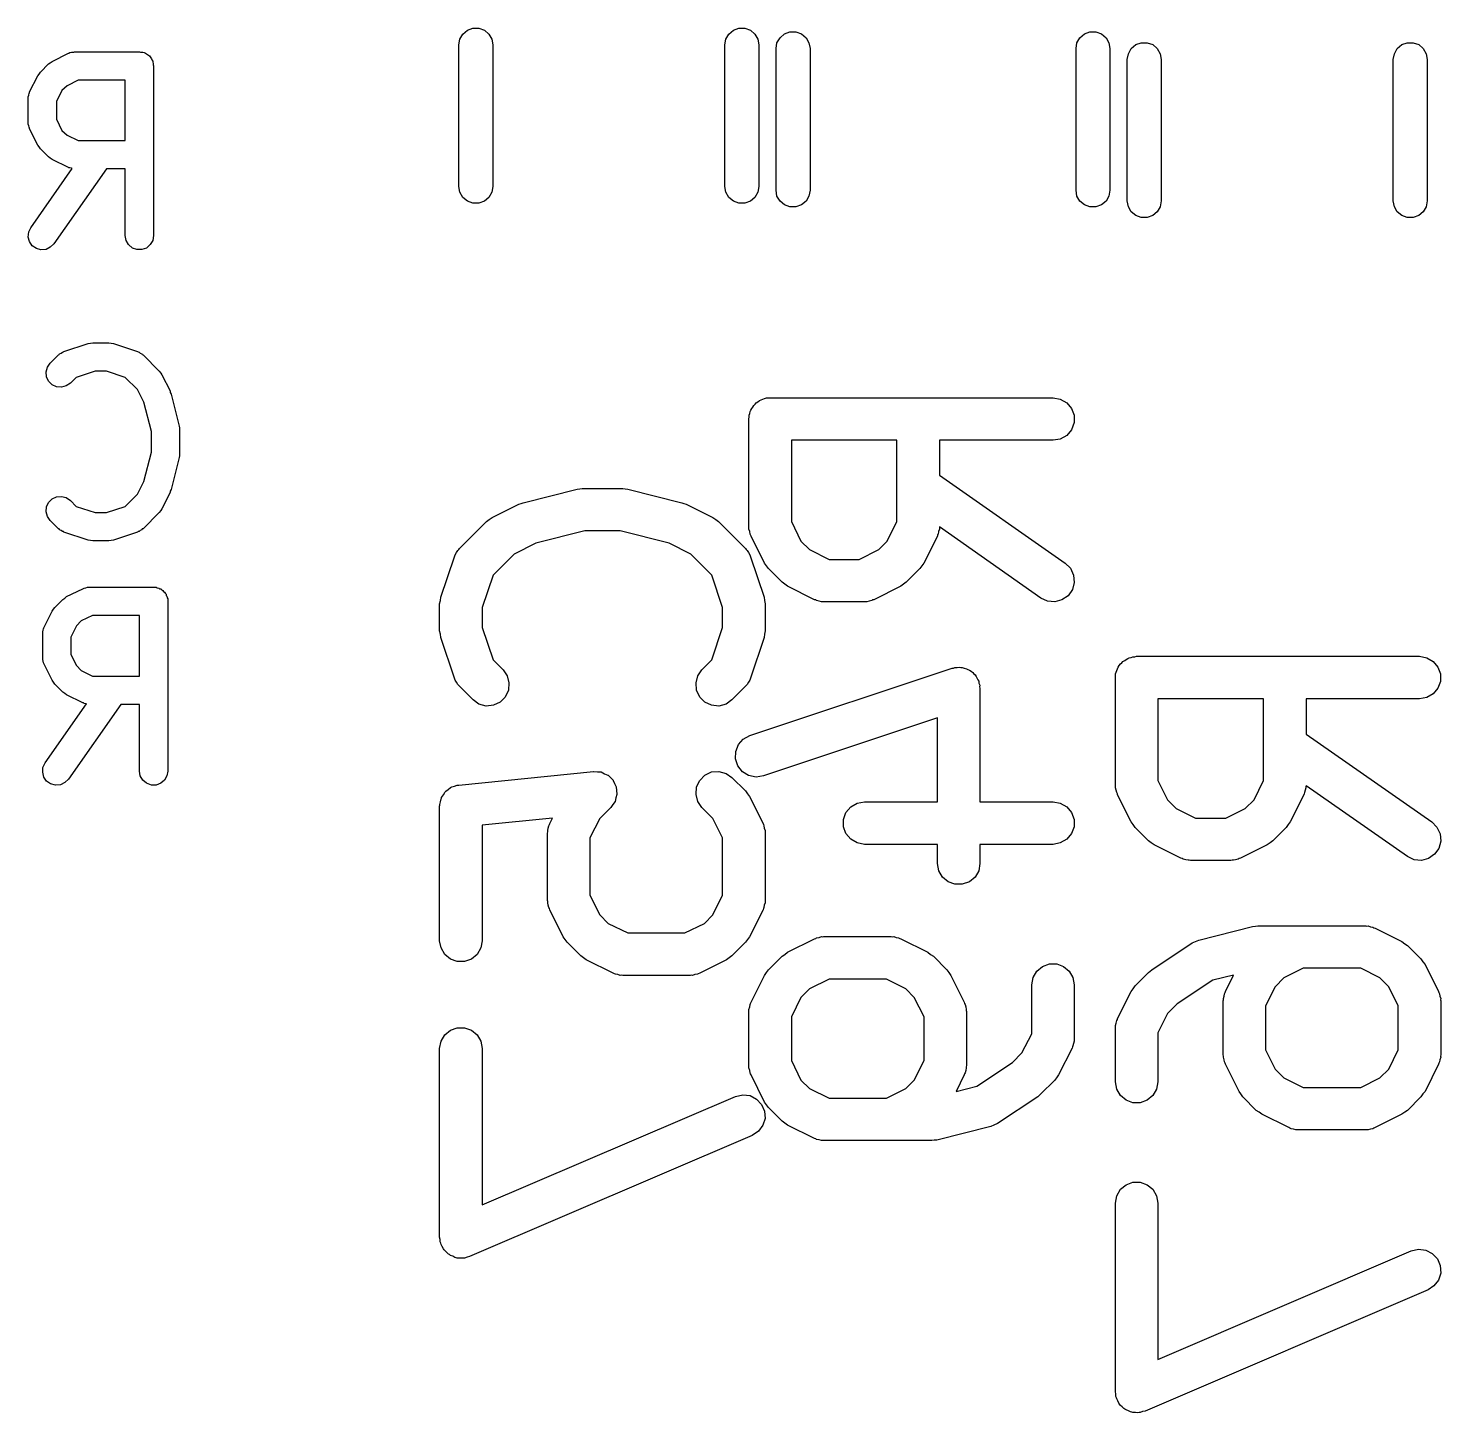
# Model space of a CAD drawing. Extents: x 93.7 to 160.2, y -161.6 to -97.7.
# Drawn here: x 132.158 to 137.15, y -117.518 to -112.624 of the extents above; entities that cross this region are included whole.
import ezdxf

# ---------------------------------------------------------------- set-up
doc = ezdxf.new("R2010")
doc.units = 0
doc.header["$MEASUREMENT"] = 0
doc.layers.add('BLACK', color=7, linetype='CONTINUOUS')

msp = doc.modelspace()

# ---------------------------------------------------------------- linework, layer by layer
at = {"layer": 'Black'}
for p, q in [((133.68, -112.683), (133.683, -112.663)), ((133.683, -112.663), (133.694, -112.645)), ((133.694, -112.645), (133.71, -112.631)), ((133.71, -112.631), (133.729, -112.624)), ((133.729, -112.624), (133.75, -112.624)), ((133.75, -112.624), (133.77, -112.631)), ((133.77, -112.631), (133.786, -112.645)), ((133.786, -112.645), (133.796, -112.663)), ((133.796, -112.663), (133.8, -112.683)), ((134.62, -112.683), (134.623, -112.663)), ((134.623, -112.663), (134.634, -112.645)), ((134.634, -112.645), (134.65, -112.631)), ((134.65, -112.631), (134.669, -112.624)), ((134.669, -112.624), (134.69, -112.624)), ((134.69, -112.624), (134.71, -112.631)), ((134.71, -112.631), (134.726, -112.645)), ((134.726, -112.645), (134.736, -112.663)), ((134.736, -112.663), (134.74, -112.683)), ((134.804, -112.676), (134.815, -112.658)), ((134.815, -112.658), (134.831, -112.644)), ((134.831, -112.644), (134.85, -112.637)), ((134.85, -112.637), (134.871, -112.637)), ((134.871, -112.637), (134.891, -112.644)), ((134.891, -112.644), (134.907, -112.658)), ((134.907, -112.658), (134.917, -112.676)), ((135.864, -112.676), (135.875, -112.658)), ((135.875, -112.658), (135.891, -112.644)), ((135.891, -112.644), (135.91, -112.637)), ((135.91, -112.637), (135.931, -112.637)), ((135.931, -112.637), (135.951, -112.644)), ((135.951, -112.644), (135.967, -112.658)), ((135.967, -112.658), (135.977, -112.676)), ((132.243, -112.741), (132.3, -112.712)), ((132.3, -112.712), (132.302, -112.712)), ((132.302, -112.712), (132.305, -112.71)), ((132.305, -112.71), (132.311, -112.709)), ((132.311, -112.709), (132.316, -112.708)), ((132.316, -112.708), (132.319, -112.708)), ((132.319, -112.708), (132.322, -112.707)), ((132.322, -112.707), (132.551, -112.707)), ((132.551, -112.707), (132.555, -112.708)), ((132.555, -112.708), (132.559, -112.708)), ((132.559, -112.708), (132.563, -112.709)), ((132.563, -112.709), (132.568, -112.71)), ((132.568, -112.71), (132.572, -112.712)), ((132.572, -112.712), (132.576, -112.714)), ((132.576, -112.714), (132.579, -112.717)), ((132.579, -112.717), (132.583, -112.719)), ((132.583, -112.719), (132.586, -112.722)), ((133.68, -113.183), (133.68, -112.683)), ((133.8, -112.683), (133.8, -113.183)), ((134.62, -113.183), (134.62, -112.683)), ((134.74, -112.683), (134.74, -113.183)), ((134.801, -112.696), (134.804, -112.676)), ((134.801, -113.196), (134.801, -112.696)), ((134.917, -112.676), (134.921, -112.696)), ((134.921, -112.696), (134.921, -113.196)), ((135.861, -112.696), (135.864, -112.676)), ((135.861, -113.196), (135.861, -112.696)), ((135.977, -112.676), (135.981, -112.696)), ((135.981, -112.696), (135.981, -113.196)), ((136.042, -112.734), (136.046, -112.714)), ((136.046, -112.714), (136.056, -112.696)), ((136.056, -112.696), (136.072, -112.682)), ((136.072, -112.682), (136.091, -112.675)), ((136.091, -112.675), (136.112, -112.675)), ((136.112, -112.675), (136.132, -112.682)), ((136.132, -112.682), (136.148, -112.696)), ((136.148, -112.696), (136.158, -112.714)), ((136.158, -112.714), (136.162, -112.734)), ((136.982, -112.734), (136.986, -112.714)), ((136.986, -112.714), (136.996, -112.696)), ((136.996, -112.696), (137.012, -112.682)), ((137.012, -112.682), (137.031, -112.675)), ((137.031, -112.675), (137.052, -112.675)), ((137.052, -112.675), (137.072, -112.682)), ((137.072, -112.682), (137.088, -112.696)), ((137.088, -112.696), (137.098, -112.714)), ((137.098, -112.714), (137.102, -112.734)), ((132.201, -112.779), (132.23, -112.75)), ((132.23, -112.75), (132.236, -112.746)), ((132.236, -112.746), (132.243, -112.741)), ((132.586, -112.722), (132.589, -112.725)), ((132.589, -112.725), (132.591, -112.729)), ((132.591, -112.729), (132.594, -112.732)), ((132.594, -112.732), (132.595, -112.736)), ((132.595, -112.736), (132.598, -112.74)), ((132.598, -112.74), (132.598, -112.744)), ((132.598, -112.744), (132.6, -112.749)), ((132.6, -112.749), (132.6, -112.753)), ((132.6, -112.753), (132.601, -112.757)), ((132.601, -112.757), (132.601, -113.357)), ((136.042, -113.234), (136.042, -112.734)), ((136.162, -112.734), (136.162, -113.234)), ((136.982, -113.234), (136.982, -112.734)), ((137.102, -112.734), (137.102, -113.234)), ((132.163, -112.849), (132.192, -112.792)), ((132.192, -112.792), (132.196, -112.786)), ((132.196, -112.786), (132.201, -112.779)), ((132.334, -112.807), (132.295, -112.827)), ((132.501, -112.807), (132.334, -112.807)), ((132.501, -113.021), (132.501, -112.807)), ((132.158, -112.866), (132.16, -112.86)), ((132.158, -112.869), (132.158, -112.866)), ((132.158, -112.871), (132.158, -112.869)), ((132.16, -112.86), (132.161, -112.854)), ((132.161, -112.854), (132.162, -112.852)), ((132.162, -112.852), (132.163, -112.849)), ((132.277, -112.844), (132.258, -112.883)), ((132.295, -112.827), (132.277, -112.844)), ((132.158, -112.957), (132.158, -112.871)), ((132.258, -112.883), (132.258, -112.945)), ((132.158, -112.96), (132.158, -112.957)), ((132.158, -112.963), (132.158, -112.96)), ((132.16, -112.969), (132.158, -112.963)), ((132.258, -112.945), (132.277, -112.985)), ((132.161, -112.974), (132.16, -112.969)), ((132.162, -112.977), (132.161, -112.974)), ((132.163, -112.98), (132.162, -112.977)), ((132.192, -113.037), (132.163, -112.98)), ((132.277, -112.985), (132.295, -113.002)), ((132.295, -113.002), (132.334, -113.021)), ((132.196, -113.043), (132.192, -113.037)), ((132.201, -113.05), (132.196, -113.043)), ((132.23, -113.078), (132.201, -113.05)), ((132.334, -113.021), (132.501, -113.021)), ((132.236, -113.083), (132.23, -113.078)), ((132.243, -113.088), (132.236, -113.083)), ((132.3, -113.116), (132.243, -113.088)), ((132.302, -113.117), (132.3, -113.116)), ((132.305, -113.118), (132.302, -113.117)), ((132.311, -113.119), (132.305, -113.118)), ((132.167, -113.329), (132.313, -113.12)), ((132.434, -113.121), (132.249, -113.386)), ((132.313, -113.12), (132.311, -113.119)), ((132.501, -113.121), (132.434, -113.121)), ((132.501, -113.357), (132.501, -113.121)), ((133.683, -113.204), (133.68, -113.183)), ((133.694, -113.222), (133.683, -113.204)), ((133.796, -113.204), (133.786, -113.222)), ((133.8, -113.183), (133.796, -113.204)), ((134.623, -113.204), (134.62, -113.183)), ((134.634, -113.222), (134.623, -113.204)), ((134.736, -113.204), (134.726, -113.222)), ((134.74, -113.183), (134.736, -113.204)), ((134.804, -113.217), (134.801, -113.196)), ((134.815, -113.235), (134.804, -113.217)), ((134.917, -113.217), (134.907, -113.235)), ((134.921, -113.196), (134.917, -113.217)), ((135.864, -113.217), (135.861, -113.196)), ((135.875, -113.235), (135.864, -113.217)), ((135.977, -113.217), (135.967, -113.235)), ((135.981, -113.196), (135.977, -113.217)), ((133.71, -113.235), (133.694, -113.222)), ((133.729, -113.242), (133.71, -113.235)), ((133.75, -113.242), (133.729, -113.242)), ((133.77, -113.235), (133.75, -113.242)), ((133.786, -113.222), (133.77, -113.235)), ((134.65, -113.235), (134.634, -113.222)), ((134.669, -113.242), (134.65, -113.235)), ((134.69, -113.242), (134.669, -113.242)), ((134.71, -113.235), (134.69, -113.242)), ((134.726, -113.222), (134.71, -113.235)), ((134.831, -113.248), (134.815, -113.235)), ((134.85, -113.255), (134.831, -113.248)), ((134.871, -113.255), (134.85, -113.255)), ((134.891, -113.248), (134.871, -113.255)), ((134.907, -113.235), (134.891, -113.248)), ((135.891, -113.248), (135.875, -113.235)), ((135.91, -113.255), (135.891, -113.248)), ((135.931, -113.255), (135.91, -113.255)), ((135.951, -113.248), (135.931, -113.255)), ((135.967, -113.235), (135.951, -113.248)), ((136.046, -113.255), (136.042, -113.234)), ((136.056, -113.273), (136.046, -113.255)), ((136.158, -113.255), (136.148, -113.273)), ((136.162, -113.234), (136.158, -113.255)), ((136.986, -113.255), (136.982, -113.234)), ((136.996, -113.273), (136.986, -113.255)), ((137.098, -113.255), (137.088, -113.273)), ((137.102, -113.234), (137.098, -113.255)), ((136.072, -113.286), (136.056, -113.273)), ((136.091, -113.293), (136.072, -113.286)), ((136.112, -113.293), (136.091, -113.293)), ((136.132, -113.286), (136.112, -113.293)), ((136.148, -113.273), (136.132, -113.286)), ((137.012, -113.286), (136.996, -113.273)), ((137.031, -113.293), (137.012, -113.286)), ((137.052, -113.293), (137.031, -113.293)), ((137.072, -113.286), (137.052, -113.293)), ((137.088, -113.273), (137.072, -113.286)), ((132.158, -113.362), (132.16, -113.344)), ((132.162, -113.378), (132.158, -113.362)), ((132.16, -113.344), (132.167, -113.329)), ((132.504, -113.374), (132.501, -113.357)), ((132.601, -113.357), (132.598, -113.374)), ((132.172, -113.393), (132.162, -113.378)), ((132.187, -113.403), (132.172, -113.393)), ((132.203, -113.407), (132.187, -113.403)), ((132.221, -113.406), (132.203, -113.407)), ((132.236, -113.398), (132.221, -113.406)), ((132.249, -113.386), (132.236, -113.398)), ((132.512, -113.389), (132.504, -113.374)), ((132.526, -113.401), (132.512, -113.389)), ((132.542, -113.406), (132.526, -113.401)), ((132.559, -113.406), (132.542, -113.406)), ((132.576, -113.401), (132.559, -113.406)), ((132.589, -113.389), (132.576, -113.401)), ((132.598, -113.374), (132.589, -113.389)), ((132.282, -113.768), (132.284, -113.767)), ((132.284, -113.767), (132.37, -113.738)), ((132.37, -113.738), (132.378, -113.737)), ((132.378, -113.737), (132.386, -113.736)), ((132.386, -113.736), (132.443, -113.736)), ((132.443, -113.736), (132.451, -113.737)), ((132.451, -113.737), (132.459, -113.738)), ((132.459, -113.738), (132.544, -113.767)), ((132.544, -113.767), (132.547, -113.768)), ((132.226, -113.822), (132.236, -113.808)), ((132.236, -113.808), (132.265, -113.779)), ((132.265, -113.779), (132.267, -113.777)), ((132.267, -113.777), (132.269, -113.775)), ((132.269, -113.775), (132.274, -113.773)), ((132.274, -113.773), (132.279, -113.769)), ((132.279, -113.769), (132.282, -113.768)), ((132.547, -113.768), (132.55, -113.769)), ((132.55, -113.769), (132.554, -113.773)), ((132.554, -113.773), (132.56, -113.775)), ((132.56, -113.775), (132.561, -113.777)), ((132.561, -113.777), (132.564, -113.779)), ((132.564, -113.779), (132.621, -113.836)), ((132.221, -113.839), (132.226, -113.822)), ((132.223, -113.856), (132.221, -113.839)), ((132.23, -113.872), (132.223, -113.856)), ((132.327, -113.858), (132.307, -113.878)), ((132.394, -113.836), (132.327, -113.858)), ((132.435, -113.836), (132.394, -113.836)), ((132.501, -113.858), (132.435, -113.836)), ((132.544, -113.901), (132.501, -113.858)), ((132.621, -113.836), (132.626, -113.843)), ((132.626, -113.843), (132.63, -113.849)), ((132.63, -113.849), (132.659, -113.906)), ((132.243, -113.884), (132.23, -113.872)), ((132.258, -113.891), (132.243, -113.884)), ((132.276, -113.893), (132.258, -113.891)), ((132.292, -113.888), (132.276, -113.893)), ((132.307, -113.878), (132.292, -113.888)), ((132.567, -113.946), (132.544, -113.901)), ((132.659, -113.906), (132.66, -113.912)), ((132.66, -113.912), (132.663, -113.917)), ((132.663, -113.917), (132.691, -114.031)), ((132.593, -114.049), (132.567, -113.946)), ((134.715, -113.968), (134.719, -113.963)), ((134.719, -113.963), (134.722, -113.957)), ((134.722, -113.957), (134.727, -113.953)), ((134.727, -113.953), (134.731, -113.948)), ((134.731, -113.948), (134.737, -113.944)), ((134.737, -113.944), (134.742, -113.94)), ((134.742, -113.94), (134.748, -113.938)), ((134.748, -113.938), (134.754, -113.935)), ((134.754, -113.935), (134.76, -113.933)), ((134.76, -113.933), (134.767, -113.931)), ((134.767, -113.931), (134.773, -113.931)), ((134.773, -113.931), (134.78, -113.93)), ((134.78, -113.93), (135.78, -113.93)), ((135.78, -113.93), (135.805, -113.935)), ((135.805, -113.935), (135.828, -113.948)), ((135.828, -113.948), (135.845, -113.968)), ((134.705, -114.005), (134.706, -113.999)), ((134.705, -114.386), (134.705, -114.005)), ((134.706, -113.992), (134.708, -113.986)), ((134.706, -113.999), (134.706, -113.992)), ((134.708, -113.986), (134.709, -113.979)), ((134.709, -113.979), (134.712, -113.974)), ((134.712, -113.974), (134.715, -113.968)), ((135.845, -113.968), (135.854, -113.992)), ((135.854, -113.992), (135.854, -114.018)), ((132.593, -114.123), (132.593, -114.049)), ((132.691, -114.031), (132.692, -114.037)), ((132.692, -114.037), (132.693, -114.043)), ((132.693, -114.043), (132.693, -114.129)), ((135.828, -114.063), (135.805, -114.076)), ((135.845, -114.043), (135.828, -114.063)), ((135.854, -114.018), (135.845, -114.043)), ((134.855, -114.08), (134.855, -114.368)), ((135.228, -114.08), (134.855, -114.08)), ((135.228, -114.368), (135.228, -114.08)), ((135.78, -114.08), (135.378, -114.08)), ((135.378, -114.08), (135.378, -114.204)), ((135.805, -114.076), (135.78, -114.08)), ((132.567, -114.226), (132.593, -114.123)), ((132.691, -114.141), (132.663, -114.255)), ((132.692, -114.135), (132.691, -114.141)), ((132.693, -114.129), (132.692, -114.135)), ((135.378, -114.204), (135.823, -114.515)), ((132.544, -114.271), (132.567, -114.226)), ((132.659, -114.265), (132.63, -114.323)), ((132.66, -114.26), (132.659, -114.265)), ((132.663, -114.255), (132.66, -114.26)), ((133.907, -114.301), (134.098, -114.253)), ((134.098, -114.253), (134.107, -114.252)), ((134.107, -114.252), (134.116, -114.251)), ((134.116, -114.251), (134.259, -114.251)), ((134.259, -114.251), (134.268, -114.252)), ((134.268, -114.252), (134.277, -114.253)), ((134.277, -114.253), (134.468, -114.301)), ((132.221, -114.333), (132.223, -114.316)), ((132.223, -114.316), (132.23, -114.3)), ((132.23, -114.3), (132.243, -114.288)), ((132.243, -114.288), (132.258, -114.28)), ((132.258, -114.28), (132.276, -114.279)), ((132.276, -114.279), (132.292, -114.283)), ((132.292, -114.283), (132.307, -114.293)), ((132.307, -114.293), (132.327, -114.314)), ((132.327, -114.314), (132.394, -114.336)), ((132.435, -114.336), (132.501, -114.314)), ((132.501, -114.314), (132.544, -114.271)), ((133.797, -114.354), (133.892, -114.306)), ((133.892, -114.306), (133.9, -114.304)), ((133.9, -114.304), (133.907, -114.301)), ((134.468, -114.301), (134.475, -114.304)), ((134.475, -114.304), (134.483, -114.306)), ((134.483, -114.306), (134.578, -114.354)), ((132.226, -114.35), (132.221, -114.333)), ((132.236, -114.364), (132.226, -114.35)), ((132.265, -114.393), (132.236, -114.364)), ((132.394, -114.336), (132.435, -114.336)), ((132.621, -114.336), (132.564, -114.393)), ((132.626, -114.329), (132.621, -114.336)), ((132.63, -114.323), (132.626, -114.329)), ((133.777, -114.368), (133.787, -114.361)), ((133.787, -114.361), (133.797, -114.354)), ((134.578, -114.354), (134.588, -114.361)), ((134.588, -114.361), (134.598, -114.368)), ((132.267, -114.394), (132.265, -114.393)), ((132.269, -114.397), (132.267, -114.394)), ((132.274, -114.399), (132.269, -114.397)), ((132.279, -114.403), (132.274, -114.399)), ((132.282, -114.403), (132.279, -114.403)), ((132.284, -114.405), (132.282, -114.403)), ((132.37, -114.433), (132.284, -114.405)), ((132.544, -114.405), (132.459, -114.433)), ((132.547, -114.403), (132.544, -114.405)), ((132.55, -114.403), (132.547, -114.403)), ((132.554, -114.399), (132.55, -114.403)), ((132.56, -114.397), (132.554, -114.399)), ((132.561, -114.394), (132.56, -114.397)), ((132.564, -114.393), (132.561, -114.394)), ((133.682, -114.463), (133.777, -114.368)), ((134.125, -114.401), (133.952, -114.444)), ((134.25, -114.401), (134.125, -114.401)), ((134.423, -114.444), (134.25, -114.401)), ((134.598, -114.368), (134.693, -114.463)), ((134.705, -114.39), (134.705, -114.386)), ((134.705, -114.395), (134.705, -114.39)), ((134.708, -114.403), (134.705, -114.395)), ((134.709, -114.412), (134.708, -114.403)), ((134.711, -114.415), (134.709, -114.412)), ((134.713, -114.42), (134.711, -114.415)), ((134.855, -114.368), (134.889, -114.437)), ((135.194, -114.437), (135.228, -114.368)), ((135.372, -114.415), (135.371, -114.42)), ((135.374, -114.412), (135.372, -114.415)), ((135.375, -114.403), (135.374, -114.412)), ((135.378, -114.395), (135.375, -114.403)), ((135.737, -114.638), (135.378, -114.387)), ((135.378, -114.387), (135.378, -114.39)), ((135.378, -114.39), (135.378, -114.395)), ((132.378, -114.435), (132.37, -114.433)), ((132.386, -114.436), (132.378, -114.435)), ((132.443, -114.436), (132.386, -114.436)), ((132.451, -114.435), (132.443, -114.436)), ((132.459, -114.433), (132.451, -114.435)), ((133.68, -114.467), (133.682, -114.463)), ((133.952, -114.444), (133.875, -114.483)), ((134.5, -114.483), (134.423, -114.444)), ((134.693, -114.463), (134.695, -114.467)), ((134.76, -114.515), (134.713, -114.42)), ((134.889, -114.437), (134.919, -114.467)), ((135.164, -114.467), (135.194, -114.437)), ((135.371, -114.42), (135.323, -114.515)), ((133.616, -114.635), (133.664, -114.493)), ((133.664, -114.493), (133.666, -114.489)), ((133.666, -114.489), (133.667, -114.485)), ((133.667, -114.485), (133.672, -114.477)), ((133.672, -114.477), (133.676, -114.47)), ((133.676, -114.47), (133.68, -114.467)), ((133.875, -114.483), (133.801, -114.557)), ((134.574, -114.557), (134.5, -114.483)), ((134.695, -114.467), (134.699, -114.47)), ((134.699, -114.47), (134.703, -114.477)), ((134.703, -114.477), (134.708, -114.485)), ((134.708, -114.485), (134.709, -114.489)), ((134.709, -114.489), (134.711, -114.493)), ((134.711, -114.493), (134.759, -114.635)), ((134.767, -114.524), (134.76, -114.515)), ((134.919, -114.467), (134.988, -114.502)), ((134.988, -114.502), (135.095, -114.502)), ((135.095, -114.502), (135.164, -114.467)), ((135.323, -114.515), (135.316, -114.524)), ((135.823, -114.515), (135.841, -114.533)), ((133.801, -114.557), (133.762, -114.671)), ((134.612, -114.671), (134.574, -114.557)), ((134.774, -114.534), (134.767, -114.524)), ((134.822, -114.582), (134.774, -114.534)), ((135.309, -114.534), (135.261, -114.582)), ((135.316, -114.524), (135.309, -114.534)), ((135.841, -114.533), (135.852, -114.557)), ((135.852, -114.557), (135.854, -114.583)), ((132.293, -114.633), (132.351, -114.605)), ((132.351, -114.605), (132.353, -114.604)), ((132.353, -114.604), (132.356, -114.603)), ((132.356, -114.603), (132.362, -114.602)), ((132.362, -114.602), (132.367, -114.6)), ((132.367, -114.6), (132.37, -114.6)), ((132.37, -114.6), (132.373, -114.6)), ((132.373, -114.6), (132.601, -114.6)), ((132.601, -114.6), (132.606, -114.6)), ((132.606, -114.6), (132.61, -114.6)), ((132.61, -114.6), (132.614, -114.602)), ((132.614, -114.602), (132.619, -114.603)), ((132.619, -114.603), (132.622, -114.605)), ((132.622, -114.605), (132.626, -114.606)), ((132.626, -114.606), (132.63, -114.609)), ((132.63, -114.609), (132.634, -114.611)), ((132.634, -114.611), (132.636, -114.615)), ((132.636, -114.615), (132.64, -114.617)), ((134.832, -114.589), (134.822, -114.582)), ((134.841, -114.596), (134.832, -114.589)), ((134.937, -114.644), (134.841, -114.596)), ((135.242, -114.596), (135.147, -114.644)), ((135.251, -114.589), (135.242, -114.596)), ((135.261, -114.582), (135.251, -114.589)), ((135.848, -114.608), (135.833, -114.63)), ((135.854, -114.583), (135.848, -114.608)), ((132.252, -114.671), (132.28, -114.643)), ((132.28, -114.643), (132.287, -114.638)), ((132.287, -114.638), (132.293, -114.633)), ((132.64, -114.617), (132.642, -114.621)), ((132.642, -114.621), (132.645, -114.625)), ((132.645, -114.625), (132.646, -114.629)), ((132.646, -114.629), (132.648, -114.632)), ((132.648, -114.632), (132.649, -114.637)), ((132.649, -114.637), (132.651, -114.641)), ((132.651, -114.641), (132.651, -114.645)), ((132.651, -114.645), (132.651, -114.65)), ((132.651, -114.65), (132.651, -115.25)), ((133.612, -114.659), (133.615, -114.647)), ((133.612, -114.754), (133.612, -114.659)), ((133.615, -114.647), (133.616, -114.635)), ((134.759, -114.635), (134.76, -114.647)), ((134.76, -114.647), (134.762, -114.659)), ((134.762, -114.659), (134.762, -114.754)), ((134.941, -114.645), (134.937, -114.644)), ((134.944, -114.647), (134.941, -114.645)), ((134.953, -114.649), (134.944, -114.647)), ((134.962, -114.651), (134.953, -114.649)), ((134.966, -114.651), (134.962, -114.651)), ((134.97, -114.652), (134.966, -114.651)), ((135.113, -114.652), (134.97, -114.652)), ((135.117, -114.651), (135.113, -114.652)), ((135.122, -114.651), (135.117, -114.651)), ((135.13, -114.649), (135.122, -114.651)), ((135.139, -114.647), (135.13, -114.649)), ((135.142, -114.645), (135.139, -114.647)), ((135.147, -114.644), (135.142, -114.645)), ((135.76, -114.649), (135.737, -114.638)), ((135.786, -114.651), (135.76, -114.649)), ((135.811, -114.644), (135.786, -114.651)), ((135.833, -114.63), (135.811, -114.644)), ((132.214, -114.741), (132.242, -114.684)), ((132.242, -114.684), (132.247, -114.678)), ((132.247, -114.678), (132.252, -114.671)), ((132.385, -114.7), (132.345, -114.719)), ((132.551, -114.7), (132.385, -114.7)), ((132.551, -114.914), (132.551, -114.7)), ((133.762, -114.671), (133.762, -114.742)), ((134.612, -114.742), (134.612, -114.671)), ((132.209, -114.758), (132.211, -114.752)), ((132.209, -114.761), (132.209, -114.758)), ((132.209, -114.764), (132.209, -114.761)), ((132.209, -114.85), (132.209, -114.764)), ((132.211, -114.752), (132.212, -114.747)), ((132.212, -114.747), (132.213, -114.744)), ((132.213, -114.744), (132.214, -114.741)), ((132.328, -114.736), (132.309, -114.776)), ((132.345, -114.719), (132.328, -114.736)), ((133.615, -114.766), (133.612, -114.754)), ((133.616, -114.778), (133.615, -114.766)), ((133.762, -114.742), (133.801, -114.857)), ((134.574, -114.857), (134.612, -114.742)), ((134.76, -114.766), (134.759, -114.778)), ((134.762, -114.754), (134.76, -114.766)), ((132.309, -114.776), (132.309, -114.838)), ((133.664, -114.921), (133.616, -114.778)), ((134.759, -114.778), (134.711, -114.921)), ((132.209, -114.852), (132.209, -114.85)), ((132.209, -114.855), (132.209, -114.852)), ((132.211, -114.861), (132.209, -114.855)), ((132.212, -114.867), (132.211, -114.861)), ((132.309, -114.838), (132.328, -114.877)), ((133.801, -114.857), (133.836, -114.892)), ((134.539, -114.892), (134.574, -114.857)), ((136.023, -114.867), (136.027, -114.862)), ((136.027, -114.862), (136.033, -114.859)), ((136.033, -114.859), (136.038, -114.855)), ((136.038, -114.855), (136.044, -114.852)), ((136.044, -114.852), (136.049, -114.849)), ((136.049, -114.849), (136.056, -114.848)), ((136.056, -114.848), (136.062, -114.846)), ((136.062, -114.846), (136.069, -114.846)), ((136.069, -114.846), (136.075, -114.844)), ((136.075, -114.844), (137.075, -114.844)), ((137.075, -114.844), (137.101, -114.849)), ((137.101, -114.849), (137.123, -114.862)), ((137.123, -114.862), (137.14, -114.882)), ((132.213, -114.869), (132.212, -114.867)), ((132.214, -114.872), (132.213, -114.869)), ((132.242, -114.929), (132.214, -114.872)), ((132.328, -114.877), (132.345, -114.894)), ((132.345, -114.894), (132.385, -114.914)), ((132.385, -114.914), (132.551, -114.914)), ((133.836, -114.892), (133.851, -114.913)), ((133.851, -114.913), (133.857, -114.938)), ((134.518, -114.938), (134.524, -114.913)), ((134.524, -114.913), (134.539, -114.892)), ((134.708, -115.124), (135.423, -114.886)), ((135.423, -114.886), (135.428, -114.886)), ((135.428, -114.886), (135.433, -114.884)), ((135.433, -114.884), (135.441, -114.884)), ((135.441, -114.884), (135.448, -114.883)), ((135.448, -114.883), (135.454, -114.884)), ((135.454, -114.884), (135.459, -114.884)), ((135.459, -114.884), (135.466, -114.886)), ((135.466, -114.886), (135.474, -114.888)), ((135.474, -114.888), (135.479, -114.891)), ((135.479, -114.891), (135.484, -114.893)), ((135.484, -114.893), (135.49, -114.897)), ((135.49, -114.897), (135.496, -114.901)), ((135.496, -114.901), (135.5, -114.906)), ((135.5, -114.906), (135.504, -114.909)), ((135.504, -114.909), (135.508, -114.916)), ((136, -114.919), (136.001, -114.913)), ((136.001, -114.906), (136.003, -114.9)), ((136.001, -114.913), (136.001, -114.906)), ((136.003, -114.9), (136.005, -114.894)), ((136.005, -114.894), (136.008, -114.888)), ((136.008, -114.888), (136.01, -114.882)), ((136.01, -114.882), (136.014, -114.877)), ((136.014, -114.877), (136.018, -114.871)), ((136.018, -114.871), (136.023, -114.867)), ((137.14, -114.882), (137.149, -114.906)), ((137.149, -114.906), (137.149, -114.933)), ((132.247, -114.935), (132.242, -114.929)), ((132.252, -114.942), (132.247, -114.935)), ((132.28, -114.971), (132.252, -114.942)), ((133.666, -114.925), (133.664, -114.921)), ((133.667, -114.929), (133.666, -114.925)), ((133.672, -114.936), (133.667, -114.929)), ((133.676, -114.944), (133.672, -114.936)), ((133.68, -114.947), (133.676, -114.944)), ((133.682, -114.95), (133.68, -114.947)), ((133.73, -114.998), (133.682, -114.95)), ((133.855, -114.964), (133.844, -114.988)), ((133.857, -114.938), (133.855, -114.964)), ((134.52, -114.964), (134.518, -114.938)), ((134.531, -114.988), (134.52, -114.964)), ((134.693, -114.95), (134.645, -114.998)), ((134.695, -114.947), (134.693, -114.95)), ((134.699, -114.944), (134.695, -114.947)), ((134.703, -114.936), (134.699, -114.944)), ((134.708, -114.929), (134.703, -114.936)), ((134.709, -114.925), (134.708, -114.929)), ((134.711, -114.921), (134.709, -114.925)), ((135.508, -114.916), (135.512, -114.922)), ((135.512, -114.922), (135.514, -114.927)), ((135.514, -114.927), (135.517, -114.932)), ((135.517, -114.932), (135.518, -114.939)), ((135.518, -114.939), (135.521, -114.946)), ((135.521, -114.946), (135.52, -114.952)), ((135.52, -114.952), (135.521, -114.957)), ((135.521, -114.957), (135.521, -115.359)), ((136, -115.3), (136, -114.919)), ((137.14, -114.957), (137.123, -114.977)), ((137.149, -114.933), (137.14, -114.957)), ((132.218, -115.221), (132.364, -115.012)), ((132.287, -114.975), (132.28, -114.971)), ((132.293, -114.98), (132.287, -114.975)), ((132.351, -115.009), (132.293, -114.98)), ((132.485, -115.014), (132.3, -115.278)), ((132.353, -115.009), (132.351, -115.009)), ((132.356, -115.011), (132.353, -115.009)), ((132.362, -115.012), (132.356, -115.011)), ((132.364, -115.012), (132.362, -115.012)), ((132.551, -115.014), (132.485, -115.014)), ((132.551, -115.25), (132.551, -115.014)), ((133.751, -115.013), (133.73, -114.998)), ((133.776, -115.02), (133.751, -115.013)), ((133.826, -115.006), (133.802, -115.017)), ((133.844, -114.988), (133.826, -115.006)), ((134.549, -115.006), (134.531, -114.988)), ((134.573, -115.017), (134.549, -115.006)), ((134.624, -115.013), (134.599, -115.02)), ((134.645, -114.998), (134.624, -115.013)), ((136.15, -114.994), (136.15, -115.283)), ((136.524, -114.994), (136.15, -114.994)), ((136.524, -115.283), (136.524, -114.994)), ((137.075, -114.994), (136.674, -114.994)), ((136.674, -114.994), (136.674, -115.119)), ((137.101, -114.99), (137.075, -114.994)), ((137.123, -114.977), (137.101, -114.99)), ((133.802, -115.017), (133.776, -115.02)), ((134.599, -115.02), (134.573, -115.017)), ((135.371, -115.062), (134.756, -115.267)), ((135.371, -115.359), (135.371, -115.062)), ((134.659, -115.181), (134.668, -115.156)), ((134.668, -115.156), (134.685, -115.137)), ((134.685, -115.137), (134.708, -115.124)), ((136.674, -115.119), (137.118, -115.429)), ((134.658, -115.207), (134.659, -115.181)), ((134.666, -115.231), (134.658, -115.207)), ((132.209, -115.254), (132.21, -115.237)), ((132.213, -115.271), (132.209, -115.254)), ((132.21, -115.237), (132.218, -115.221)), ((132.554, -115.267), (132.551, -115.25)), ((132.651, -115.25), (132.648, -115.267)), ((133.68, -115.299), (134.156, -115.251)), ((134.156, -115.251), (134.157, -115.251)), ((134.157, -115.251), (134.157, -115.251)), ((134.157, -115.251), (134.17, -115.252)), ((134.17, -115.252), (134.182, -115.253)), ((134.182, -115.253), (134.183, -115.253)), ((134.183, -115.253), (134.183, -115.253)), ((134.183, -115.253), (134.194, -115.259)), ((134.194, -115.259), (134.206, -115.264)), ((134.206, -115.264), (134.206, -115.264)), ((134.206, -115.264), (134.207, -115.264)), ((134.207, -115.264), (134.216, -115.273)), ((134.531, -115.283), (134.549, -115.264)), ((134.549, -115.264), (134.573, -115.253)), ((134.573, -115.253), (134.599, -115.251)), ((134.599, -115.251), (134.624, -115.258)), ((134.624, -115.258), (134.645, -115.273)), ((134.682, -115.252), (134.666, -115.231)), ((134.704, -115.265), (134.682, -115.252)), ((134.73, -115.271), (134.704, -115.265)), ((132.223, -115.285), (132.213, -115.271)), ((132.237, -115.295), (132.223, -115.285)), ((132.254, -115.299), (132.237, -115.295)), ((132.272, -115.298), (132.254, -115.299)), ((132.287, -115.29), (132.272, -115.298)), ((132.3, -115.278), (132.287, -115.29)), ((132.563, -115.282), (132.554, -115.267)), ((132.576, -115.293), (132.563, -115.282)), ((132.593, -115.299), (132.576, -115.293)), ((132.61, -115.299), (132.593, -115.299)), ((132.626, -115.293), (132.61, -115.299)), ((132.64, -115.282), (132.626, -115.293)), ((132.648, -115.267), (132.64, -115.282)), ((133.634, -115.321), (133.642, -115.315)), ((133.642, -115.315), (133.65, -115.308)), ((133.65, -115.308), (133.653, -115.307)), ((133.653, -115.307), (133.655, -115.306)), ((133.655, -115.306), (133.665, -115.303)), ((133.665, -115.303), (133.674, -115.3)), ((133.674, -115.3), (133.677, -115.3)), ((133.677, -115.3), (133.68, -115.299)), ((134.216, -115.273), (134.225, -115.282)), ((134.225, -115.282), (134.225, -115.282)), ((134.225, -115.282), (134.225, -115.283)), ((134.225, -115.283), (134.23, -115.294)), ((134.23, -115.294), (134.236, -115.305)), ((134.236, -115.305), (134.236, -115.306)), ((134.236, -115.306), (134.236, -115.306)), ((134.236, -115.306), (134.237, -115.319)), ((134.518, -115.332), (134.52, -115.306)), ((134.52, -115.306), (134.531, -115.283)), ((134.645, -115.273), (134.693, -115.32)), ((134.756, -115.267), (134.73, -115.271)), ((136.001, -115.305), (136, -115.3)), ((136.001, -115.309), (136.001, -115.305)), ((136.003, -115.317), (136.001, -115.309)), ((136.15, -115.283), (136.184, -115.351)), ((136.49, -115.351), (136.524, -115.283)), ((136.673, -115.309), (136.671, -115.317)), ((136.674, -115.302), (136.673, -115.305)), ((136.673, -115.305), (136.673, -115.309)), ((137.032, -115.552), (136.674, -115.302)), ((133.613, -115.368), (133.615, -115.358)), ((133.615, -115.358), (133.617, -115.348)), ((133.617, -115.348), (133.618, -115.345)), ((133.618, -115.345), (133.619, -115.343)), ((133.619, -115.343), (133.625, -115.334)), ((133.625, -115.334), (133.63, -115.325)), ((133.63, -115.325), (133.632, -115.323)), ((133.632, -115.323), (133.634, -115.321)), ((134.232, -115.357), (134.224, -115.368)), ((134.235, -115.344), (134.232, -115.357)), ((134.232, -115.357), (134.232, -115.357)), ((134.232, -115.357), (134.232, -115.357)), ((134.238, -115.332), (134.235, -115.344)), ((134.237, -115.319), (134.238, -115.331)), ((134.238, -115.331), (134.238, -115.332)), ((134.238, -115.332), (134.238, -115.332)), ((134.524, -115.357), (134.518, -115.332)), ((134.539, -115.379), (134.524, -115.357)), ((134.693, -115.32), (134.7, -115.33)), ((134.7, -115.33), (134.707, -115.34)), ((134.707, -115.34), (134.755, -115.435)), ((135.065, -115.376), (135.087, -115.363)), ((135.087, -115.363), (135.113, -115.359)), ((135.113, -115.359), (135.371, -115.359)), ((135.521, -115.359), (135.78, -115.359)), ((135.78, -115.359), (135.805, -115.363)), ((135.805, -115.363), (135.828, -115.376)), ((136.005, -115.326), (136.003, -115.317)), ((136.007, -115.33), (136.005, -115.326)), ((136.008, -115.334), (136.007, -115.33)), ((136.056, -115.429), (136.008, -115.334)), ((136.184, -115.351), (136.215, -115.382)), ((136.459, -115.382), (136.49, -115.351)), ((136.666, -115.334), (136.618, -115.429)), ((136.667, -115.33), (136.666, -115.334)), ((136.669, -115.326), (136.667, -115.33)), ((136.671, -115.317), (136.669, -115.326)), ((133.612, -115.373), (133.613, -115.371)), ((133.612, -115.85), (133.612, -115.373)), ((133.613, -115.371), (133.613, -115.368)), ((134.217, -115.379), (134.178, -115.418)), ((134.224, -115.368), (134.217, -115.378)), ((134.217, -115.378), (134.217, -115.378)), ((134.217, -115.378), (134.217, -115.379)), ((134.578, -115.418), (134.539, -115.379)), ((135.039, -115.421), (135.048, -115.396)), ((135.048, -115.396), (135.065, -115.376)), ((135.828, -115.376), (135.845, -115.396)), ((135.845, -115.396), (135.854, -115.421)), ((136.215, -115.382), (136.283, -115.416)), ((136.391, -115.416), (136.459, -115.382)), ((134.011, -115.416), (133.762, -115.441)), ((133.762, -115.441), (133.762, -115.85)), ((133.993, -115.469), (133.994, -115.464)), ((133.994, -115.46), (133.996, -115.452)), ((133.994, -115.464), (133.994, -115.46)), ((133.996, -115.452), (133.998, -115.443)), ((133.998, -115.443), (134, -115.439)), ((134, -115.439), (134.001, -115.435)), ((134.001, -115.435), (134.011, -115.416)), ((134.178, -115.418), (134.143, -115.486)), ((134.612, -115.486), (134.578, -115.418)), ((134.755, -115.435), (134.756, -115.439)), ((134.756, -115.439), (134.758, -115.443)), ((134.758, -115.443), (134.759, -115.452)), ((134.759, -115.452), (134.762, -115.46)), ((134.762, -115.46), (134.762, -115.464)), ((134.762, -115.464), (134.762, -115.469)), ((135.039, -115.447), (135.039, -115.421)), ((135.048, -115.471), (135.039, -115.447)), ((135.854, -115.447), (135.845, -115.471)), ((135.854, -115.421), (135.854, -115.447)), ((136.063, -115.439), (136.056, -115.429)), ((136.07, -115.449), (136.063, -115.439)), ((136.117, -115.496), (136.07, -115.449)), ((136.283, -115.416), (136.391, -115.416)), ((136.604, -115.449), (136.557, -115.496)), ((136.611, -115.439), (136.604, -115.449)), ((136.618, -115.429), (136.611, -115.439)), ((137.118, -115.429), (137.136, -115.448)), ((137.136, -115.448), (137.148, -115.472)), ((133.993, -115.707), (133.993, -115.469)), ((134.143, -115.486), (134.143, -115.689)), ((134.612, -115.689), (134.612, -115.486)), ((134.762, -115.469), (134.762, -115.707)), ((135.065, -115.491), (135.048, -115.471)), ((135.087, -115.504), (135.065, -115.491)), ((135.113, -115.509), (135.087, -115.504)), ((135.371, -115.509), (135.113, -115.509)), ((135.371, -115.577), (135.371, -115.509)), ((135.78, -115.509), (135.521, -115.509)), ((135.521, -115.509), (135.521, -115.577)), ((135.805, -115.504), (135.78, -115.509)), ((135.828, -115.491), (135.805, -115.504)), ((135.845, -115.471), (135.828, -115.491)), ((136.127, -115.503), (136.117, -115.496)), ((136.137, -115.51), (136.127, -115.503)), ((136.232, -115.558), (136.137, -115.51)), ((136.537, -115.51), (136.442, -115.558)), ((136.547, -115.503), (136.537, -115.51)), ((136.557, -115.496), (136.547, -115.503)), ((137.15, -115.497), (137.143, -115.523)), ((137.148, -115.472), (137.15, -115.497)), ((136.236, -115.559), (136.232, -115.558)), ((136.24, -115.561), (136.236, -115.559)), ((136.249, -115.563), (136.24, -115.561)), ((136.257, -115.565), (136.249, -115.563)), ((136.425, -115.563), (136.417, -115.565)), ((136.434, -115.561), (136.425, -115.563)), ((136.438, -115.559), (136.434, -115.561)), ((136.442, -115.558), (136.438, -115.559)), ((137.056, -115.563), (137.032, -115.552)), ((137.082, -115.566), (137.056, -115.563)), ((137.107, -115.559), (137.082, -115.566)), ((137.128, -115.544), (137.107, -115.559)), ((137.143, -115.523), (137.128, -115.544)), ((135.376, -115.602), (135.371, -115.577)), ((135.389, -115.625), (135.376, -115.602)), ((135.517, -115.602), (135.504, -115.625)), ((135.521, -115.577), (135.517, -115.602)), ((136.261, -115.565), (136.257, -115.565)), ((136.266, -115.566), (136.261, -115.565)), ((136.408, -115.566), (136.266, -115.566)), ((136.413, -115.565), (136.408, -115.566)), ((136.417, -115.565), (136.413, -115.565)), ((135.409, -115.641), (135.389, -115.625)), ((135.433, -115.65), (135.409, -115.641)), ((135.459, -115.65), (135.433, -115.65)), ((135.484, -115.641), (135.459, -115.65)), ((135.504, -115.625), (135.484, -115.641)), ((133.994, -115.711), (133.993, -115.707)), ((133.994, -115.715), (133.994, -115.711)), ((134.143, -115.689), (134.178, -115.758)), ((134.578, -115.758), (134.612, -115.689)), ((134.762, -115.707), (134.762, -115.711)), ((134.762, -115.711), (134.762, -115.715)), ((133.996, -115.724), (133.994, -115.715)), ((133.998, -115.732), (133.996, -115.724)), ((134, -115.736), (133.998, -115.732)), ((134.001, -115.74), (134, -115.736)), ((134.049, -115.836), (134.001, -115.74)), ((134.178, -115.758), (134.208, -115.788)), ((134.548, -115.788), (134.578, -115.758)), ((134.755, -115.74), (134.707, -115.836)), ((134.756, -115.736), (134.755, -115.74)), ((134.758, -115.732), (134.756, -115.736)), ((134.759, -115.724), (134.758, -115.732)), ((134.762, -115.715), (134.759, -115.724)), ((134.208, -115.788), (134.277, -115.822)), ((134.479, -115.822), (134.548, -115.788)), ((136.295, -115.847), (136.485, -115.799)), ((136.485, -115.799), (136.495, -115.798)), ((136.495, -115.798), (136.504, -115.797)), ((136.504, -115.797), (136.885, -115.797)), ((136.885, -115.797), (136.889, -115.798)), ((136.889, -115.798), (136.893, -115.797)), ((136.893, -115.797), (136.902, -115.8)), ((136.902, -115.8), (136.91, -115.801)), ((136.91, -115.801), (136.914, -115.804)), ((136.914, -115.804), (136.918, -115.805)), ((136.918, -115.805), (137.013, -115.852)), ((133.617, -115.875), (133.612, -115.85)), ((133.762, -115.85), (133.758, -115.875)), ((134.056, -115.845), (134.049, -115.836)), ((134.063, -115.855), (134.056, -115.845)), ((134.111, -115.903), (134.063, -115.855)), ((134.277, -115.822), (134.479, -115.822)), ((134.693, -115.855), (134.645, -115.903)), ((134.7, -115.845), (134.693, -115.855)), ((134.707, -115.836), (134.7, -115.845)), ((134.841, -115.89), (134.937, -115.843)), ((134.937, -115.843), (134.941, -115.842)), ((134.941, -115.842), (134.944, -115.839)), ((134.944, -115.839), (134.953, -115.838)), ((134.953, -115.838), (134.962, -115.835)), ((134.962, -115.835), (134.966, -115.836)), ((134.966, -115.836), (134.97, -115.835)), ((134.97, -115.835), (135.208, -115.835)), ((135.208, -115.835), (135.212, -115.836)), ((135.212, -115.836), (135.217, -115.835)), ((135.217, -115.835), (135.225, -115.838)), ((135.225, -115.838), (135.234, -115.839)), ((135.234, -115.839), (135.238, -115.842)), ((135.238, -115.842), (135.242, -115.843)), ((135.242, -115.843), (135.337, -115.89)), ((136.129, -115.952), (136.272, -115.857)), ((136.272, -115.857), (136.283, -115.852)), ((136.283, -115.852), (136.295, -115.847)), ((137.013, -115.852), (137.023, -115.86)), ((137.023, -115.86), (137.033, -115.866)), ((133.63, -115.898), (133.617, -115.875)), ((133.65, -115.915), (133.63, -115.898)), ((133.745, -115.898), (133.725, -115.915)), ((133.758, -115.875), (133.745, -115.898)), ((134.12, -115.91), (134.111, -115.903)), ((134.13, -115.917), (134.12, -115.91)), ((134.635, -115.91), (134.626, -115.917)), ((134.645, -115.903), (134.635, -115.91)), ((134.774, -115.952), (134.822, -115.904)), ((134.822, -115.904), (134.832, -115.898)), ((134.832, -115.898), (134.841, -115.89)), ((135.337, -115.89), (135.347, -115.898)), ((135.347, -115.898), (135.357, -115.904)), ((135.357, -115.904), (135.404, -115.952)), ((137.033, -115.866), (137.08, -115.914)), ((137.08, -115.914), (137.087, -115.924)), ((133.674, -115.923), (133.65, -115.915)), ((133.7, -115.923), (133.674, -115.923)), ((133.725, -115.915), (133.7, -115.923)), ((134.225, -115.964), (134.13, -115.917)), ((134.23, -115.966), (134.225, -115.964)), ((134.531, -115.964), (134.526, -115.966)), ((134.626, -115.917), (134.531, -115.964)), ((134.76, -115.972), (134.767, -115.962)), ((134.767, -115.962), (134.774, -115.952)), ((135.404, -115.952), (135.411, -115.962)), ((135.411, -115.962), (135.418, -115.972)), ((135.709, -115.979), (135.722, -115.957)), ((135.722, -115.957), (135.742, -115.94)), ((135.742, -115.94), (135.767, -115.931)), ((135.767, -115.931), (135.793, -115.931)), ((135.793, -115.931), (135.817, -115.94)), ((135.817, -115.94), (135.837, -115.957)), ((135.837, -115.957), (135.85, -115.979)), ((136.07, -116.009), (136.117, -115.962)), ((136.117, -115.962), (136.123, -115.957)), ((136.123, -115.957), (136.129, -115.952)), ((136.664, -115.947), (136.596, -115.981)), ((136.867, -115.947), (136.664, -115.947)), ((136.935, -115.981), (136.867, -115.947)), ((137.087, -115.924), (137.095, -115.934)), ((137.095, -115.934), (137.142, -116.029)), ((134.233, -115.968), (134.23, -115.966)), ((134.242, -115.969), (134.233, -115.968)), ((134.25, -115.972), (134.242, -115.969)), ((134.255, -115.971), (134.25, -115.972)), ((134.259, -115.972), (134.255, -115.971)), ((134.497, -115.972), (134.259, -115.972)), ((134.501, -115.971), (134.497, -115.972)), ((134.506, -115.972), (134.501, -115.971)), ((134.514, -115.969), (134.506, -115.972)), ((134.523, -115.968), (134.514, -115.969)), ((134.526, -115.966), (134.523, -115.968)), ((134.713, -116.067), (134.76, -115.972)), ((134.988, -115.985), (134.919, -116.019)), ((135.191, -115.985), (134.988, -115.985)), ((135.259, -116.019), (135.191, -115.985)), ((135.418, -115.972), (135.466, -116.067)), ((135.705, -116.005), (135.709, -115.979)), ((135.705, -116.178), (135.705, -116.005)), ((135.85, -115.979), (135.855, -116.005)), ((135.855, -116.005), (135.855, -116.196)), ((136.063, -116.019), (136.07, -116.009)), ((136.344, -115.989), (136.218, -116.073)), ((136.418, -115.971), (136.344, -115.989)), ((136.389, -116.029), (136.418, -115.971)), ((136.565, -116.012), (136.531, -116.08)), ((136.596, -115.981), (136.565, -116.012)), ((136.966, -116.012), (136.935, -115.981)), ((137, -116.08), (136.966, -116.012)), ((134.889, -116.05), (134.855, -116.118)), ((134.919, -116.019), (134.889, -116.05)), ((135.289, -116.05), (135.259, -116.019)), ((135.324, -116.118), (135.289, -116.05)), ((136.008, -116.124), (136.056, -116.029)), ((136.056, -116.029), (136.063, -116.019)), ((136.381, -116.062), (136.382, -116.058)), ((136.381, -116.253), (136.381, -116.062)), ((136.382, -116.054), (136.384, -116.045)), ((136.382, -116.058), (136.382, -116.054)), ((136.384, -116.045), (136.386, -116.037)), ((136.386, -116.037), (136.388, -116.033)), ((136.388, -116.033), (136.389, -116.029)), ((137.142, -116.029), (137.143, -116.033)), ((137.143, -116.033), (137.146, -116.037)), ((137.146, -116.037), (137.147, -116.045)), ((137.147, -116.045), (137.15, -116.054)), ((137.15, -116.054), (137.149, -116.058)), ((137.149, -116.058), (137.15, -116.062)), ((137.15, -116.062), (137.15, -116.253)), ((134.705, -116.092), (134.708, -116.083)), ((134.705, -116.096), (134.705, -116.092)), ((134.705, -116.1), (134.705, -116.096)), ((134.705, -116.291), (134.705, -116.1)), ((134.708, -116.083), (134.709, -116.075)), ((134.709, -116.075), (134.711, -116.071)), ((134.711, -116.071), (134.713, -116.067)), ((135.466, -116.067), (135.467, -116.071)), ((135.467, -116.071), (135.469, -116.075)), ((135.469, -116.075), (135.471, -116.083)), ((135.471, -116.083), (135.473, -116.092)), ((135.473, -116.092), (135.473, -116.096)), ((135.473, -116.096), (135.474, -116.1)), ((135.474, -116.1), (135.474, -116.291)), ((136.184, -116.107), (136.15, -116.175)), ((136.218, -116.073), (136.184, -116.107)), ((136.531, -116.08), (136.531, -116.235)), ((137, -116.235), (137, -116.08)), ((133.65, -116.166), (133.674, -116.157)), ((133.674, -116.157), (133.7, -116.157)), ((133.7, -116.157), (133.725, -116.166)), ((134.855, -116.118), (134.855, -116.273)), ((135.324, -116.273), (135.324, -116.118)), ((136, -116.158), (136.001, -116.153)), ((136, -116.348), (136, -116.158)), ((136.001, -116.149), (136.003, -116.141)), ((136.001, -116.153), (136.001, -116.149)), ((136.003, -116.141), (136.005, -116.132)), ((136.005, -116.132), (136.007, -116.128)), ((136.007, -116.128), (136.008, -116.124)), ((133.612, -116.231), (133.617, -116.205)), ((133.617, -116.205), (133.63, -116.182)), ((133.63, -116.182), (133.65, -116.166)), ((133.725, -116.166), (133.745, -116.182)), ((133.745, -116.182), (133.758, -116.205)), ((133.758, -116.205), (133.762, -116.231)), ((135.67, -116.246), (135.705, -116.178)), ((135.852, -116.213), (135.85, -116.221)), ((135.854, -116.204), (135.852, -116.213)), ((135.855, -116.196), (135.854, -116.2)), ((135.854, -116.2), (135.854, -116.204)), ((136.15, -116.175), (136.15, -116.348)), ((133.612, -116.897), (133.612, -116.231)), ((133.762, -116.231), (133.762, -116.783)), ((135.637, -116.28), (135.67, -116.246)), ((135.847, -116.229), (135.799, -116.324)), ((135.848, -116.225), (135.847, -116.229)), ((135.85, -116.221), (135.848, -116.225)), ((136.382, -116.257), (136.381, -116.253)), ((136.382, -116.261), (136.382, -116.257)), ((136.384, -116.27), (136.382, -116.261)), ((136.531, -116.235), (136.565, -116.304)), ((136.966, -116.304), (137, -116.235)), ((137.15, -116.261), (137.147, -116.27)), ((137.15, -116.253), (137.149, -116.257)), ((137.149, -116.257), (137.15, -116.261)), ((134.705, -116.295), (134.705, -116.291)), ((134.705, -116.299), (134.705, -116.295)), ((134.708, -116.308), (134.705, -116.299)), ((134.709, -116.316), (134.708, -116.308)), ((134.855, -116.273), (134.889, -116.342)), ((135.289, -116.342), (135.324, -116.273)), ((135.471, -116.308), (135.469, -116.316)), ((135.473, -116.299), (135.471, -116.308)), ((135.474, -116.291), (135.473, -116.295)), ((135.473, -116.295), (135.473, -116.299)), ((135.511, -116.364), (135.637, -116.28)), ((136.386, -116.278), (136.384, -116.27)), ((136.388, -116.282), (136.386, -116.278)), ((136.389, -116.286), (136.388, -116.282)), ((136.437, -116.382), (136.389, -116.286)), ((136.565, -116.304), (136.596, -116.334)), ((136.935, -116.334), (136.966, -116.304)), ((137.142, -116.286), (137.095, -116.382)), ((137.143, -116.282), (137.142, -116.286)), ((137.146, -116.278), (137.143, -116.282)), ((137.147, -116.27), (137.146, -116.278)), ((134.711, -116.32), (134.709, -116.316)), ((134.713, -116.324), (134.711, -116.32)), ((134.76, -116.42), (134.713, -116.324)), ((134.889, -116.342), (134.919, -116.372)), ((135.259, -116.372), (135.289, -116.342)), ((135.466, -116.324), (135.437, -116.383)), ((135.467, -116.32), (135.466, -116.324)), ((135.469, -116.316), (135.467, -116.32)), ((135.785, -116.344), (135.737, -116.391)), ((135.792, -116.334), (135.785, -116.344)), ((135.799, -116.324), (135.792, -116.334)), ((136.005, -116.374), (136, -116.348)), ((136.15, -116.348), (136.146, -116.374)), ((136.596, -116.334), (136.664, -116.368)), ((136.867, -116.368), (136.935, -116.334)), ((133.762, -116.783), (134.658, -116.4)), ((134.658, -116.4), (134.683, -116.394)), ((134.683, -116.394), (134.709, -116.397)), ((134.709, -116.397), (134.732, -116.409)), ((134.732, -116.409), (134.75, -116.428)), ((134.919, -116.372), (134.988, -116.406)), ((134.988, -116.406), (135.191, -116.406)), ((135.191, -116.406), (135.259, -116.372)), ((135.437, -116.383), (135.511, -116.364)), ((135.726, -116.401), (135.583, -116.496)), ((135.731, -116.396), (135.726, -116.401)), ((135.737, -116.391), (135.731, -116.396)), ((136.018, -116.396), (136.005, -116.374)), ((136.038, -116.413), (136.018, -116.396)), ((136.062, -116.422), (136.038, -116.413)), ((136.113, -116.413), (136.088, -116.422)), ((136.133, -116.396), (136.113, -116.413)), ((136.146, -116.374), (136.133, -116.396)), ((136.444, -116.391), (136.437, -116.382)), ((136.451, -116.401), (136.444, -116.391)), ((136.498, -116.449), (136.451, -116.401)), ((136.664, -116.368), (136.867, -116.368)), ((137.08, -116.401), (137.033, -116.449)), ((137.087, -116.391), (137.08, -116.401)), ((137.095, -116.382), (137.087, -116.391)), ((134.75, -116.428), (134.76, -116.452)), ((134.767, -116.429), (134.76, -116.42)), ((134.76, -116.452), (134.762, -116.478)), ((134.774, -116.439), (134.767, -116.429)), ((134.822, -116.487), (134.774, -116.439)), ((136.088, -116.422), (136.062, -116.422)), ((136.508, -116.456), (136.498, -116.449)), ((136.518, -116.463), (136.508, -116.456)), ((136.613, -116.51), (136.518, -116.463)), ((137.013, -116.463), (136.918, -116.51)), ((137.023, -116.456), (137.013, -116.463)), ((137.033, -116.449), (137.023, -116.456)), ((134.754, -116.502), (134.739, -116.523)), ((134.762, -116.478), (134.754, -116.502)), ((134.832, -116.494), (134.822, -116.487)), ((134.841, -116.501), (134.832, -116.494)), ((134.937, -116.548), (134.841, -116.501)), ((135.56, -116.506), (135.369, -116.554)), ((135.571, -116.501), (135.56, -116.506)), ((135.583, -116.496), (135.571, -116.501)), ((136.617, -116.512), (136.613, -116.51)), ((136.621, -116.514), (136.617, -116.512)), ((136.914, -116.512), (136.91, -116.514)), ((136.918, -116.51), (136.914, -116.512)), ((134.717, -116.538), (133.717, -116.966)), ((134.739, -116.523), (134.717, -116.538)), ((134.941, -116.55), (134.937, -116.548)), ((134.944, -116.552), (134.941, -116.55)), ((134.953, -116.553), (134.944, -116.552)), ((134.962, -116.556), (134.953, -116.553)), ((134.966, -116.556), (134.962, -116.556)), ((134.97, -116.556), (134.966, -116.556)), ((135.351, -116.556), (134.97, -116.556)), ((135.36, -116.555), (135.351, -116.556)), ((135.369, -116.554), (135.36, -116.555)), ((136.63, -116.515), (136.621, -116.514)), ((136.638, -116.518), (136.63, -116.515)), ((136.642, -116.518), (136.638, -116.518)), ((136.646, -116.518), (136.642, -116.518)), ((136.885, -116.518), (136.646, -116.518)), ((136.889, -116.518), (136.885, -116.518)), ((136.893, -116.518), (136.889, -116.518)), ((136.902, -116.515), (136.893, -116.518)), ((136.91, -116.514), (136.902, -116.515)), ((136.018, -116.728), (136.038, -116.712)), ((136.038, -116.712), (136.062, -116.703)), ((136.062, -116.703), (136.088, -116.703)), ((136.088, -116.703), (136.113, -116.712)), ((136.113, -116.712), (136.133, -116.728)), ((136, -116.777), (136.005, -116.751)), ((136.005, -116.751), (136.018, -116.728)), ((136.133, -116.728), (136.146, -116.751)), ((136.146, -116.751), (136.15, -116.777)), ((136, -117.443), (136, -116.777)), ((136.15, -116.777), (136.15, -117.33)), ((133.614, -116.906), (133.612, -116.897)), ((133.614, -116.914), (133.614, -116.906)), ((133.616, -116.918), (133.614, -116.914)), ((133.617, -116.923), (133.616, -116.918)), ((133.621, -116.93), (133.617, -116.923)), ((133.625, -116.938), (133.621, -116.93)), ((133.628, -116.942), (133.625, -116.938)), ((133.63, -116.945), (133.628, -116.942)), ((133.637, -116.951), (133.63, -116.945)), ((133.643, -116.957), (133.637, -116.951)), ((133.647, -116.959), (133.643, -116.957)), ((133.65, -116.962), (133.647, -116.959)), ((133.658, -116.965), (133.65, -116.962)), ((136.15, -117.33), (137.046, -116.946)), ((137.046, -116.946), (137.071, -116.94)), ((137.071, -116.94), (137.097, -116.943)), ((137.097, -116.943), (137.12, -116.955)), ((137.12, -116.955), (137.138, -116.974)), ((133.666, -116.969), (133.658, -116.965)), ((133.67, -116.97), (133.666, -116.969)), ((133.674, -116.971), (133.67, -116.97)), ((133.683, -116.971), (133.674, -116.971)), ((133.692, -116.972), (133.683, -116.971)), ((133.696, -116.971), (133.692, -116.972)), ((133.7, -116.971), (133.696, -116.971)), ((133.709, -116.968), (133.7, -116.971)), ((133.717, -116.966), (133.709, -116.968)), ((137.138, -116.974), (137.148, -116.998)), ((137.148, -116.998), (137.15, -117.024)), ((137.142, -117.049), (137.126, -117.069)), ((137.15, -117.024), (137.142, -117.049)), ((137.105, -117.084), (136.105, -117.512)), ((137.126, -117.069), (137.105, -117.084)), ((136.002, -117.452), (136, -117.443)), ((136.002, -117.46), (136.002, -117.452)), ((136.004, -117.465), (136.002, -117.46)), ((136.005, -117.469), (136.004, -117.465)), ((136.009, -117.476), (136.005, -117.469)), ((136.012, -117.484), (136.009, -117.476)), ((136.015, -117.488), (136.012, -117.484)), ((136.018, -117.492), (136.015, -117.488)), ((136.024, -117.497), (136.018, -117.492)), ((136.03, -117.503), (136.024, -117.497)), ((136.034, -117.505), (136.03, -117.503)), ((136.038, -117.508), (136.034, -117.505)), ((136.046, -117.511), (136.038, -117.508)), ((136.053, -117.515), (136.046, -117.511)), ((136.058, -117.516), (136.053, -117.515)), ((136.062, -117.517), (136.058, -117.516)), ((136.071, -117.517), (136.062, -117.517)), ((136.079, -117.518), (136.071, -117.517)), ((136.084, -117.517), (136.079, -117.518)), ((136.088, -117.517), (136.084, -117.517)), ((136.096, -117.514), (136.088, -117.517)), ((136.105, -117.512), (136.096, -117.514))]:
    msp.add_line(p, q, dxfattribs=at)

doc.saveas('drawing.dxf')
